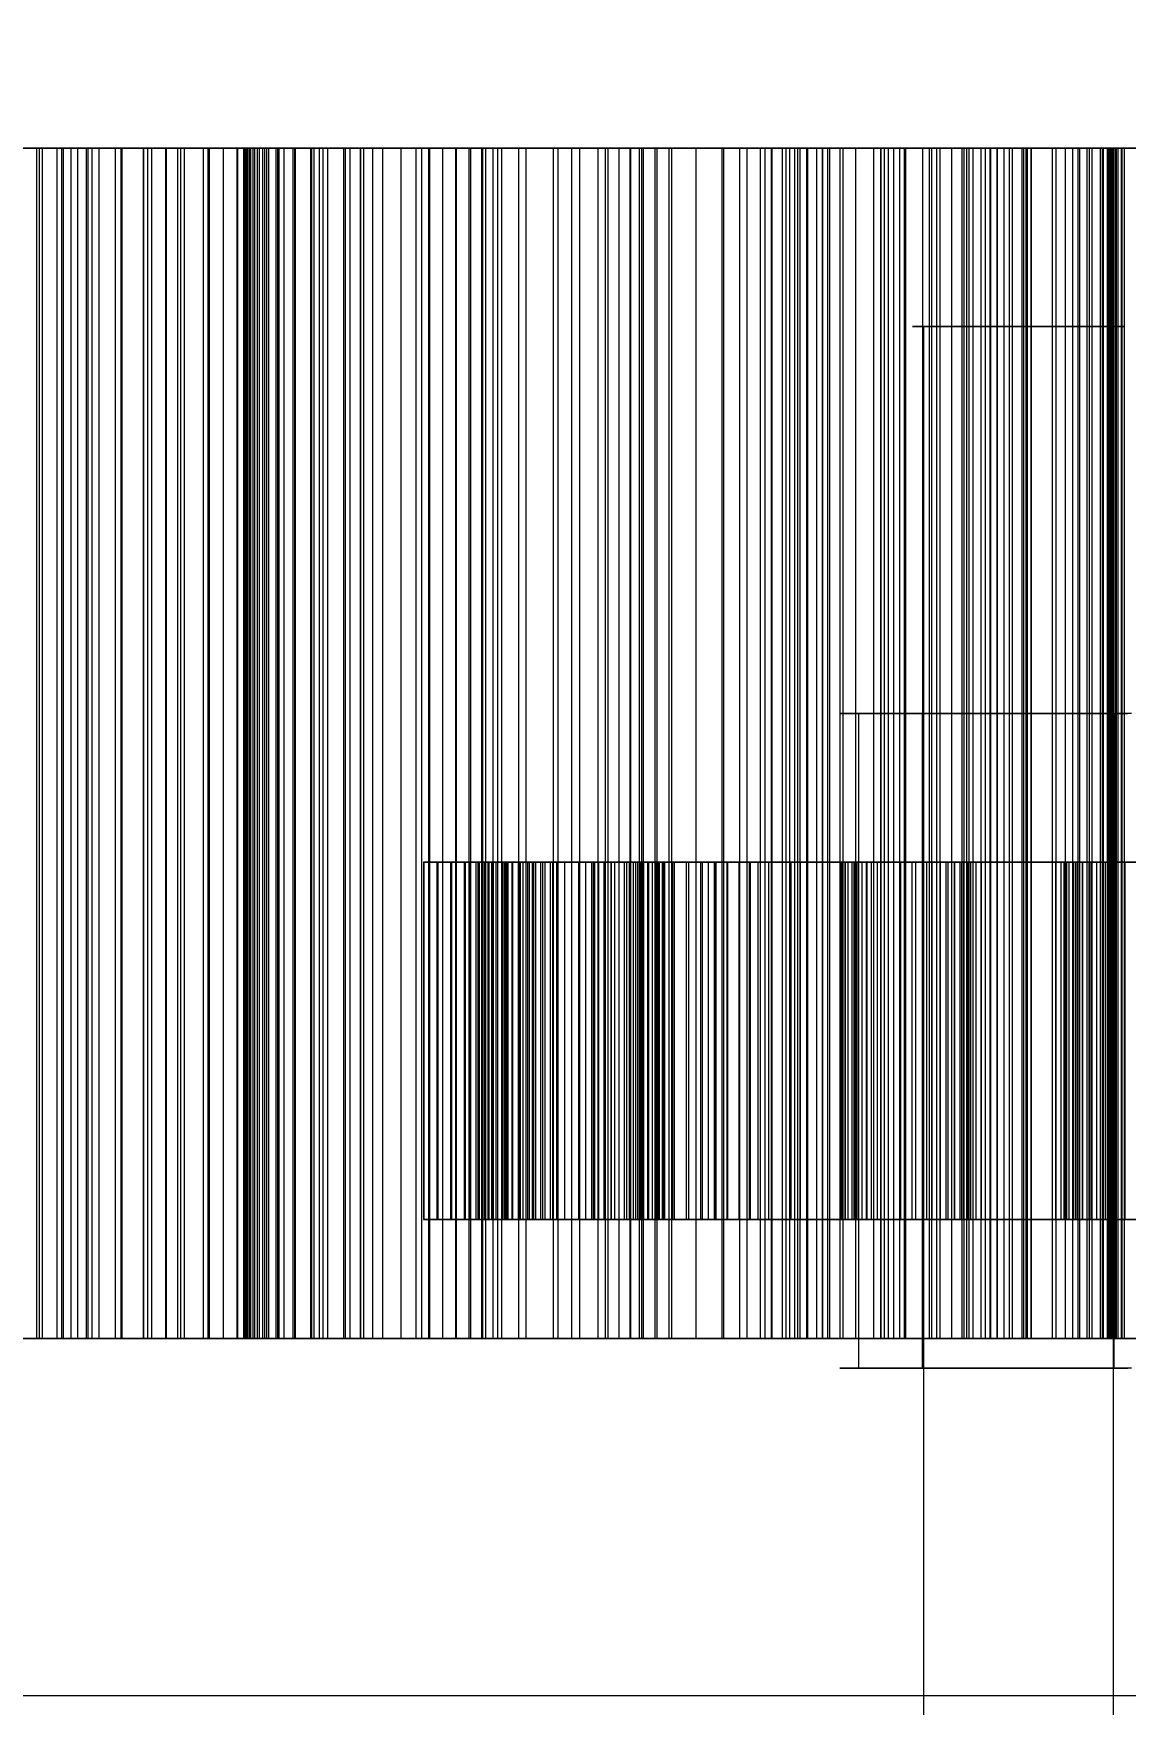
# Model space of a CAD drawing. Header units: millimetres. Extents: x -1970 to 59977, y -50268 to 6837.
# Drawn here: x 25752.7 to 25936.2, y -17511.5 to -17230.8 of the extents above; entities that cross this region are included whole.
import ezdxf

# ---------------------------------------------------------------- set-up
doc = ezdxf.new("R2010")
doc.units = ezdxf.units.MM
doc.layers.add('COTAS_P', color=1, linetype='Continuous', lineweight=0)
doc.layers.add('superior_briquetadora', color=7, linetype='Continuous', lineweight=0)
doc.dimstyles.new('R19_100', dxfattribs={"dimtxt": 250, "dimasz": 150, "dimexe": 150, "dimexo": 80, "dimgap": 100, "dimtad": 1, "dimtih": 1, "dimtoh": 1, "dimdsep": 46, "dimcen": 0.09, "dimadec": 0, "dimazin": 0, "dimtfac": 1, "dimtdec": 4, "dimtofl": 0, "dimtmove": 0, "dimatfit": 3, "dimfxl": 1, "dimtolj": 1, "dimtzin": 0, "dimarcsym": 0})

# ---------------------------------------------------------------- blocks, each defined once
blk = doc.blocks.new('*D25')
at = {"layer": 'COTAS_P', "color": 0, "lineweight": -2, "transparency": 16777216}
for p, q in [((25128.19, -17920), (25128.19, -16950)), ((27628.19, -17920), (27628.19, -16950)), ((25278.19, -17100), (27478.19, -17100))]:
    blk.add_line(p, q, dxfattribs=at)
at = {"layer": 'COTAS_P', "color": 0, "transparency": 16777216}
for points in [[(25278.19, -17075), (25278.19, -17125), (25128.19, -17100)], [(27478.19, -17075), (27478.19, -17125), (27628.19, -17100)]]:
    blk.add_solid(points, dxfattribs=at)
at = {"layer": 'Defpoints', "color": 0, "transparency": 16777216}
for p in [(27628.19, -17100), (25128.19, -18000), (27628.19, -18000)]:
    blk.add_point(p, dxfattribs=at)

msp = doc.modelspace()

# ---------------------------------------------------------------- linework, layer by layer
at = {"layer": 'superior_briquetadora'}
for p, q in [((25749.265, -17250), (25754.146, -17250)), ((25753.657, -17250), (25749.684, -17250)), ((25751.651, -17250), (25756.648, -17250)), ((25753.209, -17250), (25753.209, -17450)), ((25756.627, -17250), (25753.209, -17250)), ((25753.209, -17250), (25757.426, -17250)), ((25753.657, -17250), (25753.657, -17450)), ((25757.7, -17250), (25753.657, -17250)), ((25754.146, -17250), (25754.146, -17450)), ((25754.146, -17250), (25758.963, -17250)), ((25756.627, -17250), (25756.627, -17450)), ((25760.125, -17250), (25756.627, -17250)), ((25756.648, -17250), (25756.648, -17450)), ((25756.648, -17250), (25761.581, -17250)), ((25757.426, -17250), (25757.426, -17450)), ((25757.426, -17250), (25762.535, -17250)), ((25757.7, -17250), (25757.7, -17450)), ((25761.822, -17250), (25757.7, -17250)), ((25758.963, -17250), (25758.963, -17450)), ((25758.963, -17250), (25761.822, -17250)), ((25760.125, -17250), (25760.125, -17450)), ((25763.705, -17250), (25760.125, -17250)), ((25761.581, -17250), (25761.581, -17450)), ((25761.581, -17250), (25766.441, -17250)), ((25761.822, -17250), (25761.822, -17450)), ((25762.535, -17250), (25762.535, -17450)), ((25762.535, -17250), (25767.577, -17250)), ((25763.705, -17250), (25763.705, -17450)), ((25767.371, -17250), (25763.705, -17250)), ((25766.441, -17250), (25766.441, -17450)), ((25766.441, -17250), (25771.215, -17250)), ((25767.371, -17250), (25767.371, -17450)), ((25771.127, -17250), (25767.371, -17250)), ((25767.577, -17250), (25767.577, -17450)), ((25767.577, -17250), (25772.544, -17250)), ((25771.127, -17250), (25771.127, -17450)), ((25774.984, -17250), (25771.127, -17250)), ((25771.215, -17250), (25771.215, -17450)), ((25771.215, -17250), (25774.984, -17250)), ((25771.864, -17250), (25771.864, -17450)), ((25774.892, -17250), (25771.864, -17250)), ((25771.864, -17250), (25776.934, -17250)), ((25772.544, -17250), (25772.544, -17450)), ((25772.544, -17250), (25777.428, -17250)), ((25774.892, -17250), (25774.892, -17450)), ((25778.015, -17250), (25774.892, -17250)), ((25774.984, -17250), (25774.984, -17450)), ((25776.934, -17250), (25776.934, -17450)), ((25776.934, -17250), (25781.996, -17250)), ((25777.428, -17250), (25777.428, -17450)), ((25777.428, -17250), (25782.22, -17250)), ((25778.015, -17250), (25778.015, -17450)), ((25781.237, -17250), (25778.015, -17250)), ((25781.237, -17250), (25781.237, -17450)), ((25784.56, -17250), (25781.237, -17250)), ((25781.996, -17250), (25781.996, -17450)), ((25781.996, -17250), (25786.976, -17250)), ((25782.22, -17250), (25782.22, -17450)), ((25782.22, -17250), (25786.904, -17250)), ((25784.56, -17250), (25784.56, -17450)), ((25787.993, -17250), (25784.56, -17250)), ((25786.904, -17250), (25786.904, -17450)), ((25786.904, -17250), (25791.547, -17250)), ((25786.976, -17250), (25786.976, -17450)), ((25786.976, -17250), (25791.864, -17250)), ((25787.993, -17250), (25787.993, -17450)), ((25791.547, -17250), (25787.993, -17250)), ((25788.194, -17250), (25788.318, -17250)), ((25788.223, -17250), (25788.194, -17250)), ((25788.194, -17450), (25788.194, -17250)), ((25788.406, -17250), (25788.223, -17250)), ((25788.223, -17450), (25788.223, -17250)), ((25788.318, -17250), (25788.596, -17250)), ((25788.318, -17450), (25788.318, -17250)), ((25788.742, -17250), (25788.406, -17250)), ((25788.406, -17450), (25788.406, -17250)), ((25788.596, -17250), (25789.027, -17250)), ((25788.596, -17450), (25788.596, -17250)), ((25789.231, -17250), (25788.742, -17250)), ((25788.742, -17450), (25788.742, -17250)), ((25789.027, -17250), (25789.612, -17250)), ((25789.027, -17450), (25789.027, -17250)), ((25789.874, -17250), (25789.231, -17250)), ((25789.231, -17450), (25789.231, -17250)), ((25789.612, -17250), (25790.349, -17250)), ((25789.612, -17450), (25789.612, -17250)), ((25790.669, -17250), (25789.874, -17250)), ((25789.874, -17450), (25789.874, -17250)), ((25790.349, -17250), (25791.239, -17250)), ((25790.349, -17450), (25790.349, -17250)), ((25793.758, -17250), (25790.669, -17250)), ((25790.669, -17450), (25790.669, -17250)), ((25791.239, -17250), (25792.28, -17250)), ((25791.239, -17450), (25791.239, -17250)), ((25791.547, -17250), (25791.547, -17450)), ((25791.864, -17250), (25791.864, -17450)), ((25791.864, -17250), (25796.653, -17250)), ((25792.28, -17250), (25793.474, -17250)), ((25792.28, -17450), (25792.28, -17250)), ((25793.474, -17250), (25794.819, -17250)), ((25793.474, -17450), (25793.474, -17250)), ((25799.494, -17250), (25793.758, -17250)), ((25793.758, -17450), (25793.758, -17250)), ((25793.95, -17250), (25793.95, -17450)), ((25796.56, -17250), (25793.95, -17250)), ((25793.95, -17250), (25799.824, -17250)), ((25794.819, -17250), (25796.314, -17250)), ((25794.819, -17450), (25794.819, -17250)), ((25796.314, -17250), (25800.748, -17250)), ((25796.314, -17450), (25796.314, -17250)), ((25796.56, -17250), (25796.56, -17450)), ((25799.278, -17250), (25796.56, -17250)), ((25796.653, -17250), (25796.653, -17450)), ((25796.653, -17250), (25801.331, -17250)), ((25799.278, -17250), (25799.278, -17450)), ((25802.109, -17250), (25799.278, -17250)), ((25807.657, -17250), (25799.494, -17250)), ((25799.494, -17450), (25799.494, -17250)), ((25799.824, -17250), (25799.824, -17450)), ((25799.824, -17250), (25804.791, -17250)), ((25800.748, -17250), (25807.731, -17250)), ((25800.748, -17450), (25800.748, -17250)), ((25801.331, -17250), (25801.331, -17450)), ((25801.331, -17250), (25805.881, -17250)), ((25802.109, -17250), (25802.109, -17450)), ((25805.058, -17250), (25802.109, -17250)), ((25804.791, -17250), (25804.791, -17450)), ((25804.791, -17250), (25809.66, -17250)), ((25805.058, -17250), (25805.058, -17450)), ((25808.135, -17250), (25805.058, -17250)), ((25805.881, -17250), (25805.881, -17450)), ((25805.881, -17250), (25811.353, -17250)), ((25817.932, -17250), (25807.657, -17250)), ((25807.657, -17450), (25807.657, -17250)), ((25807.731, -17250), (25816.994, -17250)), ((25807.731, -17450), (25807.731, -17250)), ((25808.135, -17250), (25808.135, -17450)), ((25811.353, -17250), (25808.135, -17250)), ((25809.66, -17250), (25809.66, -17450)), ((25809.66, -17250), (25814.423, -17250)), ((25811.353, -17250), (25811.353, -17450)), ((25814.423, -17250), (25814.423, -17450)), ((25814.423, -17250), (25819.071, -17250)), ((25816.994, -17250), (25828.183, -17250)), ((25816.994, -17450), (25816.994, -17250)), ((25829.926, -17250), (25817.932, -17250)), ((25817.932, -17450), (25817.932, -17250)), ((25819.071, -17250), (25819.071, -17450)), ((25819.071, -17250), (25823.59, -17250)), ((25819.255, -17250), (25819.255, -17450)), ((25821.421, -17250), (25819.255, -17250)), ((25819.255, -17250), (25825.877, -17250)), ((25821.421, -17250), (25821.421, -17450)), ((25823.708, -17250), (25821.421, -17250)), ((25823.59, -17250), (25823.59, -17450)), ((25823.59, -17250), (25827.961, -17250)), ((25823.708, -17250), (25823.708, -17450)), ((25826.122, -17250), (25823.708, -17250)), ((25825.877, -17250), (25825.877, -17450)), ((25825.877, -17250), (25830.701, -17250)), ((25826.122, -17250), (25826.122, -17450)), ((25828.669, -17250), (25826.122, -17250)), ((25827.961, -17250), (25827.961, -17450)), ((25827.961, -17250), (25834.209, -17250)), ((25828.183, -17250), (25840.866, -17250)), ((25828.183, -17450), (25828.183, -17250)), ((25828.669, -17250), (25828.669, -17450)), ((25831.359, -17250), (25828.669, -17250)), ((25843.177, -17250), (25829.926, -17250)), ((25829.926, -17450), (25829.926, -17250)), ((25830.701, -17250), (25830.701, -17450)), ((25830.701, -17250), (25835.413, -17250)), ((25831.359, -17250), (25831.359, -17450)), ((25834.209, -17250), (25831.359, -17250)), ((25834.209, -17250), (25834.209, -17450)), ((25835.413, -17250), (25835.413, -17450)), ((25835.413, -17250), (25840.004, -17250)), ((25840.004, -17250), (25840.004, -17450)), ((25840.004, -17250), (25844.466, -17250)), ((25840.866, -17250), (25854.557, -17250)), ((25840.866, -17450), (25840.866, -17250)), ((25857.176, -17250), (25843.177, -17250)), ((25843.177, -17450), (25843.177, -17250)), ((25844.466, -17250), (25844.466, -17450)), ((25844.466, -17250), (25848.782, -17250)), ((25847.535, -17250), (25847.535, -17450)), ((25849.236, -17250), (25847.535, -17250)), ((25847.535, -17250), (25854.842, -17250)), ((25848.782, -17250), (25848.782, -17450)), ((25848.782, -17250), (25852.933, -17250)), ((25849.236, -17250), (25849.236, -17450)), ((25851.071, -17250), (25849.236, -17250)), ((25851.071, -17250), (25851.071, -17450)), ((25853.044, -17250), (25851.071, -17250)), ((25852.933, -17250), (25852.933, -17450)), ((25852.933, -17250), (25859.897, -17250)), ((25853.044, -17250), (25853.044, -17450)), ((25855.164, -17250), (25853.044, -17250)), ((25854.557, -17250), (25868.729, -17250)), ((25854.557, -17450), (25854.557, -17250)), ((25854.842, -17250), (25854.842, -17450)), ((25854.842, -17250), (25859.475, -17250)), ((25855.164, -17250), (25855.164, -17450)), ((25857.441, -17250), (25855.164, -17250)), ((25871.384, -17250), (25857.176, -17250)), ((25857.176, -17450), (25857.176, -17250)), ((25857.441, -17250), (25857.441, -17450)), ((25859.897, -17250), (25857.441, -17250)), ((25859.475, -17250), (25859.475, -17450)), ((25859.475, -17250), (25863.984, -17250)), ((25859.897, -17250), (25859.897, -17450)), ((25863.984, -17250), (25863.984, -17450)), ((25863.984, -17250), (25868.361, -17250)), ((25868.361, -17250), (25868.361, -17450)), ((25868.361, -17250), (25872.593, -17250)), ((25868.729, -17250), (25882.838, -17250)), ((25868.729, -17450), (25868.729, -17250)), ((25885.257, -17250), (25871.384, -17250)), ((25871.384, -17450), (25871.384, -17250)), ((25872.593, -17250), (25872.593, -17450)), ((25872.593, -17250), (25876.665, -17250)), ((25874.851, -17250), (25875.639, -17250)), ((25876.846, -17250), (25874.851, -17250)), ((25874.851, -17450), (25874.851, -17250)), ((25875.639, -17250), (25879.18, -17250)), ((25875.639, -17450), (25875.639, -17250)), ((25876.665, -17250), (25876.665, -17450)), ((25876.665, -17250), (25880.555, -17250)), ((25881.549, -17250), (25876.846, -17250)), ((25876.846, -17450), (25876.846, -17250)), ((25878.518, -17250), (25878.518, -17450)), ((25879.738, -17250), (25878.518, -17250)), ((25878.518, -17250), (25886.439, -17250)), ((25879.18, -17250), (25885.338, -17250)), ((25879.18, -17450), (25879.18, -17250)), ((25879.738, -17250), (25879.738, -17450)), ((25881.102, -17250), (25879.738, -17250)), ((25880.555, -17250), (25880.555, -17450)), ((25880.555, -17250), (25888.168, -17250)), ((25881.102, -17250), (25881.102, -17450)), ((25882.616, -17250), (25881.102, -17250)), ((25888.778, -17250), (25881.549, -17250)), ((25881.549, -17450), (25881.549, -17250)), ((25882.616, -17250), (25882.616, -17450)), ((25884.288, -17250), (25882.616, -17250)), ((25882.838, -17250), (25896.341, -17250)), ((25882.838, -17450), (25882.838, -17250)), ((25884.288, -17250), (25884.288, -17450)), ((25886.132, -17250), (25884.288, -17250)), ((25898.261, -17250), (25885.257, -17250)), ((25885.257, -17450), (25885.257, -17250)), ((25885.338, -17250), (25893.877, -17250)), ((25885.338, -17450), (25885.338, -17250)), ((25886.132, -17250), (25886.132, -17450)), ((25888.168, -17250), (25886.132, -17250)), ((25886.439, -17250), (25886.439, -17450)), ((25886.439, -17250), (25890.837, -17250)), ((25888.168, -17250), (25888.168, -17450)), ((25898.255, -17250), (25888.778, -17250)), ((25888.778, -17450), (25888.778, -17250)), ((25890.837, -17250), (25890.837, -17450)), ((25890.837, -17250), (25895.101, -17250)), ((25893.877, -17250), (25904.469, -17250)), ((25893.877, -17450), (25893.877, -17250)), ((25895.082, -17250), (25895.689, -17250)), ((25897.257, -17250), (25895.082, -17250)), ((25895.082, -17450), (25895.082, -17250)), ((25895.101, -17250), (25895.101, -17450)), ((25895.101, -17250), (25899.219, -17250)), ((25895.689, -17250), (25899.054, -17250)), ((25895.689, -17450), (25895.689, -17250)), ((25896.341, -17250), (25908.72, -17250)), ((25896.341, -17450), (25896.341, -17250)), ((25902.13, -17250), (25897.257, -17250)), ((25897.257, -17450), (25897.257, -17250)), ((25903.629, -17250), (25898.255, -17250)), ((25909.895, -17250), (25898.261, -17250)), ((25898.261, -17450), (25898.261, -17250)), ((25899.054, -17250), (25905.049, -17250)), ((25899.054, -17450), (25899.054, -17250)), ((25899.219, -17250), (25899.219, -17450)), ((25899.219, -17250), (25903.182, -17250)), ((25909.514, -17250), (25902.13, -17250)), ((25902.13, -17450), (25902.13, -17250)), ((25903.182, -17250), (25903.182, -17450)), ((25903.182, -17250), (25906.971, -17250)), ((25909.104, -17250), (25903.629, -17250)), ((25903.629, -17450), (25903.629, -17250)), ((25904.469, -17250), (25916.705, -17250)), ((25904.469, -17450), (25904.469, -17250)), ((25905.049, -17250), (25913.442, -17250)), ((25905.049, -17450), (25905.049, -17250)), ((25906.971, -17250), (25906.971, -17450)), ((25906.971, -17250), (25910.562, -17250)), ((25908.72, -17250), (25919.498, -17250)), ((25908.72, -17450), (25908.72, -17250)), ((25914.678, -17250), (25909.104, -17250)), ((25909.104, -17450), (25909.104, -17250)), ((25919.126, -17250), (25909.514, -17250)), ((25909.514, -17450), (25909.514, -17250)), ((25919.714, -17250), (25909.895, -17250)), ((25909.895, -17450), (25909.895, -17250)), ((25910.562, -17250), (25910.562, -17450)), ((25910.562, -17250), (25918.751, -17250)), ((25911.905, -17250), (25911.905, -17450)), ((25912.633, -17250), (25911.905, -17250)), ((25911.905, -17250), (25920.364, -17250)), ((25912.633, -17250), (25912.633, -17450)), ((25913.513, -17250), (25912.633, -17250)), ((25913.442, -17250), (25923.912, -17250)), ((25913.442, -17450), (25913.442, -17250)), ((25913.513, -17250), (25913.513, -17450)), ((25914.552, -17250), (25913.513, -17250)), ((25914.552, -17250), (25914.552, -17450)), ((25915.761, -17250), (25914.552, -17250)), ((25920.349, -17250), (25914.678, -17250)), ((25914.678, -17450), (25914.678, -17250)), ((25915.761, -17250), (25915.761, -17450)), ((25917.153, -17250), (25915.761, -17250)), ((25916.705, -17250), (25930.117, -17250)), ((25916.705, -17450), (25916.705, -17250)), ((25917.153, -17250), (25917.153, -17450)), ((25918.751, -17250), (25917.153, -17250)), ((25918.751, -17250), (25918.751, -17450)), ((25930.595, -17250), (25919.126, -17250)), ((25919.126, -17450), (25919.126, -17250)), ((25919.498, -17250), (25928.263, -17250)), ((25919.498, -17450), (25919.498, -17250)), ((25927.339, -17250), (25919.714, -17250)), ((25919.714, -17450), (25919.714, -17250)), ((25926.113, -17250), (25920.349, -17250)), ((25920.349, -17450), (25920.349, -17250)), ((25920.364, -17250), (25920.364, -17450)), ((25920.364, -17250), (25924.485, -17250)), ((25923.912, -17250), (25929.733, -17250)), ((25923.912, -17450), (25923.912, -17250)), ((25924.485, -17250), (25924.485, -17450)), ((25924.485, -17250), (25928.462, -17250)), ((25931.969, -17250), (25926.113, -17250)), ((25926.113, -17450), (25926.113, -17250)), ((25932.478, -17250), (25927.339, -17250)), ((25927.339, -17450), (25927.339, -17250)), ((25928.263, -17250), (25934.676, -17250)), ((25928.263, -17450), (25928.263, -17250)), ((25928.462, -17250), (25928.462, -17450)), ((25928.462, -17250), (25932.283, -17250)), ((25929.733, -17250), (25935.644, -17250)), ((25929.733, -17450), (25929.733, -17250)), ((25930.117, -17250), (25944.189, -17250)), ((25930.117, -17450), (25930.117, -17250)), ((25943.482, -17250), (25930.595, -17250)), ((25930.595, -17450), (25930.595, -17250)), ((25937.913, -17250), (25931.969, -17250)), ((25931.969, -17450), (25931.969, -17250)), ((25932.283, -17250), (25932.283, -17450)), ((25932.283, -17250), (25935.937, -17250)), ((25934.933, -17250), (25932.478, -17250)), ((25932.478, -17450), (25932.478, -17250)), ((25933.191, -17250), (25933.208, -17250)), ((25933.262, -17250), (25933.191, -17250)), ((25933.191, -17450), (25933.191, -17250)), ((25933.208, -17250), (25933.312, -17250)), ((25933.208, -17450), (25933.208, -17250)), ((25933.421, -17250), (25933.262, -17250)), ((25933.262, -17450), (25933.262, -17250)), ((25933.312, -17250), (25933.505, -17250)), ((25933.312, -17450), (25933.312, -17250)), ((25933.669, -17250), (25933.421, -17250)), ((25933.421, -17450), (25933.421, -17250)), ((25933.505, -17250), (25933.786, -17250)), ((25933.505, -17450), (25933.505, -17250)), ((25934.004, -17250), (25933.669, -17250)), ((25933.669, -17450), (25933.669, -17250)), ((25933.786, -17250), (25934.154, -17250)), ((25933.786, -17450), (25933.786, -17250)), ((25934.427, -17250), (25934.004, -17250)), ((25934.004, -17450), (25934.004, -17250)), ((25934.154, -17250), (25934.61, -17250)), ((25934.154, -17450), (25934.154, -17250)), ((25934.937, -17250), (25934.427, -17250)), ((25934.427, -17450), (25934.427, -17250)), ((25934.61, -17250), (25934.933, -17250)), ((25934.61, -17450), (25934.61, -17250)), ((25934.676, -17250), (25938.491, -17250)), ((25934.676, -17450), (25934.676, -17250)), ((25934.933, -17450), (25934.933, -17250)), ((25935.534, -17250), (25934.937, -17250)), ((25934.937, -17450), (25934.937, -17250)), ((25936.219, -17250), (25935.534, -17250)), ((25935.534, -17450), (25935.534, -17250)), ((25935.644, -17250), (25941.642, -17250)), ((25935.644, -17450), (25935.644, -17250)), ((25935.937, -17250), (25935.937, -17450)), ((25935.937, -17250), (25939.407, -17250)), ((25902.25, -17280), (25900.388, -17280)), ((25900.388, -17280), (25902.052, -17280)), ((25902.052, -17280), (25906.911, -17280)), ((25907.268, -17280), (25902.25, -17280)), ((25902.25, -17280), (25902.25, -17520)), ((25906.911, -17280), (25914.004, -17280)), ((25914.448, -17280), (25907.268, -17280)), ((25914.004, -17280), (25921.925, -17280)), ((25922.369, -17280), (25914.448, -17280)), ((25921.925, -17280), (25929.105, -17280)), ((25929.462, -17280), (25922.369, -17280)), ((25929.105, -17280), (25934.124, -17280)), ((25934.321, -17280), (25929.462, -17280)), ((25934.124, -17280), (25935.985, -17280)), ((25934.124, -17280), (25934.124, -17520)), ((25935.985, -17280), (25934.321, -17280)), ((25891.327, -17345), (25888.189, -17345)), ((25888.189, -17345), (25890.993, -17345)), ((25890.993, -17345), (25899.183, -17345)), ((25899.784, -17345), (25891.327, -17345)), ((25891.327, -17345), (25891.327, -17370)), ((25899.183, -17345), (25911.137, -17345)), ((25911.886, -17345), (25899.784, -17345)), ((25902.071, -17345), (25900.188, -17345)), ((25900.188, -17345), (25901.87, -17345)), ((25901.87, -17345), (25906.784, -17345)), ((25902.071, -17455), (25902.071, -17345)), ((25907.145, -17345), (25902.071, -17345)), ((25906.784, -17345), (25913.957, -17345)), ((25914.406, -17345), (25907.145, -17345)), ((25911.137, -17345), (25924.487, -17345)), ((25925.236, -17345), (25911.886, -17345)), ((25913.957, -17345), (25921.967, -17345)), ((25922.416, -17345), (25914.406, -17345)), ((25921.967, -17345), (25929.228, -17345)), ((25929.589, -17345), (25922.416, -17345)), ((25924.487, -17345), (25936.589, -17345)), ((25937.19, -17345), (25925.236, -17345)), ((25929.228, -17345), (25934.303, -17345)), ((25934.503, -17345), (25929.589, -17345)), ((25934.303, -17455), (25934.303, -17345)), ((25934.303, -17345), (25936.185, -17345)), ((25936.185, -17345), (25934.503, -17345)), ((25818.219, -17370), (25818.219, -17430)), ((25818.316, -17370), (25818.219, -17370)), ((25818.219, -17370), (25820.488, -17370)), ((25818.316, -17370), (25818.316, -17430)), ((25820.621, -17370), (25818.316, -17370)), ((25820.488, -17370), (25820.488, -17430)), ((25820.488, -17370), (25822.773, -17370)), ((25820.621, -17370), (25820.621, -17430)), ((25822.937, -17370), (25820.621, -17370)), ((25822.773, -17370), (25822.773, -17430)), ((25822.773, -17370), (25825.067, -17370)), ((25822.937, -17370), (25822.937, -17430)), ((25825.26, -17370), (25822.937, -17370)), ((25825.067, -17370), (25825.067, -17430)), ((25825.067, -17370), (25827.367, -17370)), ((25825.26, -17370), (25825.26, -17430)), ((25827.583, -17370), (25825.26, -17370)), ((25825.999, -17370), (25825.999, -17430)), ((25827.489, -17370), (25825.999, -17370)), ((25825.999, -17370), (25829.215, -17370)), ((25827.022, -17370), (25827.022, -17430)), ((25830.414, -17370), (25827.022, -17370)), ((25827.022, -17370), (25828.455, -17370)), ((25827.367, -17370), (25827.367, -17430)), ((25827.367, -17370), (25829.665, -17370)), ((25827.489, -17370), (25827.489, -17430)), ((25829.052, -17370), (25827.489, -17370)), ((25827.583, -17370), (25827.583, -17430)), ((25829.901, -17370), (25827.583, -17370)), ((25828.455, -17370), (25828.455, -17430)), ((25828.455, -17370), (25829.963, -17370)), ((25829.052, -17370), (25829.052, -17430)), ((25830.685, -17370), (25829.052, -17370)), ((25829.215, -17370), (25829.215, -17430)), ((25829.215, -17370), (25831.872, -17370)), ((25829.665, -17370), (25829.665, -17430)), ((25829.665, -17370), (25831.956, -17370)), ((25829.901, -17370), (25829.901, -17430)), ((25832.207, -17370), (25829.901, -17370)), ((25829.963, -17370), (25829.963, -17430)), ((25829.963, -17370), (25831.546, -17370)), ((25830.414, -17370), (25830.414, -17430)), ((25833.077, -17370), (25830.414, -17370)), ((25830.685, -17370), (25830.685, -17430)), ((25832.387, -17370), (25830.685, -17370)), ((25831.546, -17370), (25831.546, -17430)), ((25831.546, -17370), (25833.201, -17370)), ((25831.872, -17370), (25831.872, -17430)), ((25831.872, -17370), (25834.48, -17370)), ((25831.956, -17370), (25831.956, -17430)), ((25831.956, -17370), (25834.232, -17370)), ((25832.207, -17370), (25832.207, -17430)), ((25834.493, -17370), (25832.207, -17370)), ((25832.387, -17370), (25832.387, -17430)), ((25834.156, -17370), (25832.387, -17370)), ((25833.077, -17370), (25833.077, -17430)), ((25835.688, -17370), (25833.077, -17370)), ((25833.201, -17370), (25833.201, -17430)), ((25833.201, -17370), (25834.927, -17370)), ((25834.156, -17370), (25834.156, -17430)), ((25835.994, -17370), (25834.156, -17370)), ((25834.232, -17370), (25834.232, -17430)), ((25834.232, -17370), (25836.479, -17370)), ((25834.48, -17370), (25834.48, -17430)), ((25834.48, -17370), (25837.032, -17370)), ((25834.493, -17370), (25834.493, -17430)), ((25836.741, -17370), (25834.493, -17370)), ((25834.927, -17370), (25834.927, -17430)), ((25834.927, -17370), (25836.725, -17370)), ((25835.688, -17370), (25835.688, -17430)), ((25838.24, -17370), (25835.688, -17370)), ((25835.994, -17370), (25835.994, -17430)), ((25837.904, -17370), (25835.994, -17370)), ((25836.479, -17370), (25836.479, -17430)), ((25836.479, -17370), (25846.762, -17370)), ((25836.725, -17370), (25836.725, -17430)), ((25836.725, -17370), (25838.602, -17370)), ((25836.741, -17370), (25836.741, -17430)), ((25846.991, -17370), (25836.741, -17370)), ((25837.032, -17370), (25837.032, -17430)), ((25837.032, -17370), (25839.52, -17370)), ((25837.904, -17370), (25837.904, -17430)), ((25839.912, -17370), (25837.904, -17370)), ((25838.24, -17370), (25838.24, -17430)), ((25840.724, -17370), (25838.24, -17370)), ((25838.602, -17370), (25838.602, -17430)), ((25838.602, -17370), (25840.583, -17370)), ((25839.52, -17370), (25839.52, -17430)), ((25839.52, -17370), (25841.936, -17370)), ((25839.912, -17370), (25839.912, -17430)), ((25849.763, -17370), (25839.912, -17370)), ((25840.583, -17370), (25840.583, -17430)), ((25840.583, -17370), (25850.35, -17370)), ((25840.724, -17370), (25840.724, -17430)), ((25843.131, -17370), (25840.724, -17370)), ((25841.936, -17370), (25841.936, -17430)), ((25841.936, -17370), (25844.266, -17370)), ((25843.131, -17370), (25843.131, -17430)), ((25845.449, -17370), (25843.131, -17370)), ((25844.266, -17370), (25844.266, -17430)), ((25844.266, -17370), (25846.491, -17370)), ((25845.449, -17370), (25845.449, -17430)), ((25847.658, -17370), (25845.449, -17370)), ((25846.491, -17370), (25846.491, -17430)), ((25846.491, -17370), (25848.558, -17370)), ((25846.762, -17370), (25846.762, -17430)), ((25846.762, -17370), (25849.763, -17370)), ((25846.991, -17370), (25846.991, -17430)), ((25850.35, -17370), (25846.991, -17370)), ((25847.658, -17370), (25847.658, -17430)), ((25849.701, -17370), (25847.658, -17370)), ((25848.558, -17370), (25848.558, -17430)), ((25848.558, -17370), (25857.321, -17370)), ((25849.701, -17370), (25849.701, -17430)), ((25858.32, -17370), (25849.701, -17370)), ((25849.763, -17370), (25849.763, -17430)), ((25850.35, -17370), (25850.35, -17430)), ((25851.94, -17370), (25851.94, -17430)), ((25852.32, -17370), (25851.94, -17370)), ((25851.94, -17370), (25857.833, -17370)), ((25852.32, -17370), (25852.32, -17430)), ((25852.82, -17370), (25852.32, -17370)), ((25852.82, -17370), (25852.82, -17430)), ((25853.441, -17370), (25852.82, -17370)), ((25853.441, -17370), (25853.441, -17430)), ((25854.185, -17370), (25853.441, -17370)), ((25853.882, -17370), (25853.882, -17430)), ((25859.896, -17370), (25853.882, -17370)), ((25853.882, -17370), (25854.194, -17370)), ((25854.185, -17370), (25854.185, -17430)), ((25855.055, -17370), (25854.185, -17370)), ((25854.194, -17370), (25854.194, -17430)), ((25854.194, -17370), (25854.628, -17370)), ((25854.628, -17370), (25854.628, -17430)), ((25854.628, -17370), (25855.185, -17370)), ((25855.055, -17370), (25855.055, -17430)), ((25856.06, -17370), (25855.055, -17370)), ((25855.185, -17370), (25855.185, -17430)), ((25855.185, -17370), (25855.868, -17370)), ((25855.868, -17370), (25855.868, -17430)), ((25855.868, -17370), (25856.679, -17370)), ((25856.06, -17370), (25856.06, -17430)), ((25857.217, -17370), (25856.06, -17370)), ((25856.679, -17370), (25856.679, -17430)), ((25856.679, -17370), (25857.629, -17370)), ((25857.217, -17370), (25857.217, -17430)), ((25858.586, -17370), (25857.217, -17370)), ((25857.321, -17370), (25857.321, -17430)), ((25857.321, -17370), (25866.087, -17370)), ((25857.629, -17370), (25857.629, -17430)), ((25857.629, -17370), (25858.734, -17370)), ((25857.833, -17370), (25857.833, -17430)), ((25857.833, -17370), (25860.351, -17370)), ((25858.32, -17370), (25858.32, -17430)), ((25867.373, -17370), (25858.32, -17370)), ((25858.586, -17370), (25858.586, -17430)), ((25866.087, -17370), (25858.586, -17370)), ((25858.734, -17370), (25858.734, -17430)), ((25858.734, -17370), (25860.057, -17370)), ((25859.896, -17370), (25859.896, -17430)), ((25862.391, -17370), (25859.896, -17370)), ((25860.057, -17370), (25860.057, -17430)), ((25860.057, -17370), (25867.373, -17370)), ((25860.351, -17370), (25860.351, -17430)), ((25860.351, -17370), (25862.766, -17370)), ((25862.391, -17370), (25862.391, -17430)), ((25864.779, -17370), (25862.391, -17370)), ((25862.766, -17370), (25862.766, -17430)), ((25862.766, -17370), (25865.07, -17370)), ((25864.779, -17370), (25864.779, -17430)), ((25867.054, -17370), (25864.779, -17370)), ((25865.07, -17370), (25865.07, -17430)), ((25865.07, -17370), (25867.255, -17370)), ((25866.087, -17370), (25866.087, -17430)), ((25867.054, -17370), (25867.054, -17430)), ((25869.207, -17370), (25867.054, -17370)), ((25867.255, -17370), (25867.255, -17430)), ((25867.255, -17370), (25869.309, -17370)), ((25867.373, -17370), (25867.373, -17430)), ((25869.207, -17370), (25869.207, -17430)), ((25871.228, -17370), (25869.207, -17370)), ((25869.309, -17370), (25869.309, -17430)), ((25869.309, -17370), (25871.217, -17370)), ((25871.217, -17370), (25871.217, -17430)), ((25871.217, -17370), (25872.95, -17370)), ((25871.228, -17370), (25871.228, -17430)), ((25873.098, -17370), (25871.228, -17370)), ((25872.95, -17370), (25872.95, -17430)), ((25872.95, -17370), (25874.428, -17370)), ((25873.098, -17370), (25873.098, -17430)), ((25874.792, -17370), (25873.098, -17370)), ((25874.428, -17370), (25874.428, -17430)), ((25874.428, -17370), (25879.935, -17370)), ((25874.792, -17370), (25874.792, -17430)), ((25876.226, -17370), (25874.792, -17370)), ((25876.226, -17370), (25876.226, -17430)), ((25881.507, -17370), (25876.226, -17370)), ((25879.935, -17370), (25879.935, -17430)), ((25879.935, -17370), (25892.73, -17370)), ((25881.507, -17370), (25881.507, -17430)), ((25894.461, -17370), (25881.507, -17370)), ((25890.993, -17370), (25888.189, -17370)), ((25888.189, -17370), (25891.327, -17370)), ((25888.431, -17370), (25888.431, -17430)), ((25888.605, -17370), (25888.431, -17370)), ((25888.431, -17370), (25888.458, -17370)), ((25888.458, -17370), (25888.458, -17430)), ((25888.458, -17370), (25888.659, -17370)), ((25888.605, -17370), (25888.605, -17430)), ((25889.065, -17370), (25888.605, -17370)), ((25888.659, -17370), (25888.659, -17430)), ((25888.659, -17370), (25889.021, -17370)), ((25889.021, -17370), (25889.021, -17430)), ((25889.021, -17370), (25889.536, -17370)), ((25889.065, -17370), (25889.065, -17430)), ((25892.73, -17370), (25889.065, -17370)), ((25889.536, -17370), (25889.536, -17430)), ((25889.536, -17370), (25890.198, -17370)), ((25890.198, -17370), (25890.198, -17430)), ((25890.198, -17370), (25891.003, -17370)), ((25890.527, -17370), (25890.527, -17430)), ((25890.614, -17370), (25890.527, -17370)), ((25890.527, -17370), (25890.642, -17370)), ((25890.614, -17370), (25890.614, -17430)), ((25890.877, -17370), (25890.614, -17370)), ((25890.642, -17370), (25890.642, -17430)), ((25890.642, -17370), (25891.045, -17370)), ((25890.877, -17370), (25890.877, -17430)), ((25891.303, -17370), (25890.877, -17370)), ((25899.183, -17370), (25890.993, -17370)), ((25891.003, -17370), (25891.003, -17430)), ((25891.003, -17370), (25898.405, -17370)), ((25891.045, -17370), (25891.045, -17430)), ((25891.045, -17370), (25894.461, -17370)), ((25891.303, -17370), (25891.303, -17430)), ((25891.881, -17370), (25891.303, -17370)), ((25891.327, -17370), (25899.784, -17370)), ((25891.881, -17370), (25891.881, -17430)), ((25892.607, -17370), (25891.881, -17370)), ((25892.607, -17370), (25892.607, -17430)), ((25893.478, -17370), (25892.607, -17370)), ((25892.73, -17370), (25892.73, -17430)), ((25893.478, -17370), (25893.478, -17430)), ((25900.924, -17370), (25893.478, -17370)), ((25894.461, -17370), (25894.461, -17430)), ((25898.405, -17370), (25898.405, -17430)), ((25898.405, -17370), (25900.286, -17370)), ((25911.137, -17370), (25899.183, -17370)), ((25899.784, -17370), (25911.886, -17370)), ((25900.286, -17370), (25900.286, -17430)), ((25900.286, -17370), (25902.029, -17370)), ((25900.924, -17370), (25900.924, -17430)), ((25902.755, -17370), (25900.924, -17370)), ((25902.029, -17370), (25902.029, -17430)), ((25902.029, -17370), (25903.629, -17370)), ((25902.755, -17370), (25902.755, -17430)), ((25904.448, -17370), (25902.755, -17370)), ((25903.629, -17370), (25903.629, -17430)), ((25903.629, -17370), (25905.077, -17370)), ((25904.448, -17370), (25904.448, -17430)), ((25905.996, -17370), (25904.448, -17370)), ((25905.077, -17370), (25905.077, -17430)), ((25905.077, -17370), (25906.363, -17370)), ((25905.996, -17370), (25905.996, -17430)), ((25907.392, -17370), (25905.996, -17370)), ((25906.363, -17370), (25906.363, -17430)), ((25906.363, -17370), (25907.47, -17370)), ((25907.392, -17370), (25907.392, -17430)), ((25908.625, -17370), (25907.392, -17370)), ((25907.47, -17370), (25907.47, -17430)), ((25907.47, -17370), (25908.368, -17370)), ((25908.368, -17370), (25908.368, -17430)), ((25908.368, -17370), (25908.965, -17370)), ((25908.625, -17370), (25908.625, -17430)), ((25909.678, -17370), (25908.625, -17370)), ((25908.965, -17370), (25908.965, -17430)), ((25908.965, -17370), (25910.125, -17370)), ((25909.678, -17370), (25909.678, -17430)), ((25910.521, -17370), (25909.678, -17370)), ((25910.125, -17370), (25910.125, -17430)), ((25910.125, -17370), (25924.415, -17370)), ((25910.521, -17370), (25910.521, -17430)), ((25911.061, -17370), (25910.521, -17370)), ((25911.061, -17370), (25911.061, -17430)), ((25911.958, -17370), (25911.061, -17370)), ((25924.487, -17370), (25911.137, -17370)), ((25911.886, -17370), (25925.236, -17370)), ((25911.958, -17370), (25911.958, -17430)), ((25926.248, -17370), (25911.958, -17370)), ((25924.415, -17370), (25924.415, -17430)), ((25924.415, -17370), (25925.312, -17370)), ((25936.589, -17370), (25924.487, -17370)), ((25925.236, -17370), (25937.19, -17370)), ((25925.312, -17370), (25925.312, -17430)), ((25925.312, -17370), (25925.853, -17370)), ((25925.853, -17370), (25925.853, -17430)), ((25925.853, -17370), (25926.695, -17370)), ((25926.248, -17370), (25926.248, -17430)), ((25927.409, -17370), (25926.248, -17370)), ((25926.695, -17370), (25926.695, -17430)), ((25926.695, -17370), (25927.749, -17370)), ((25927.409, -17370), (25927.409, -17430)), ((25928.005, -17370), (25927.409, -17370)), ((25927.749, -17370), (25927.749, -17430)), ((25927.749, -17370), (25928.981, -17370)), ((25928.005, -17370), (25928.005, -17430)), ((25928.903, -17370), (25928.005, -17370)), ((25928.903, -17370), (25928.903, -17430)), ((25930.01, -17370), (25928.903, -17370)), ((25928.981, -17370), (25928.981, -17430)), ((25928.981, -17370), (25930.377, -17370)), ((25930.01, -17370), (25930.01, -17430)), ((25931.296, -17370), (25930.01, -17370)), ((25930.377, -17370), (25930.377, -17430)), ((25930.377, -17370), (25931.926, -17370)), ((25931.296, -17370), (25931.296, -17430)), ((25932.745, -17370), (25931.296, -17370)), ((25931.926, -17370), (25931.926, -17430)), ((25931.926, -17370), (25933.618, -17370)), ((25932.745, -17370), (25932.745, -17430)), ((25934.344, -17370), (25932.745, -17370)), ((25933.618, -17370), (25933.618, -17430)), ((25933.618, -17370), (25935.449, -17370)), ((25934.344, -17370), (25934.344, -17430)), ((25936.087, -17370), (25934.344, -17370)), ((25935.449, -17370), (25935.449, -17430)), ((25935.449, -17370), (25942.895, -17370)), ((25936.087, -17370), (25936.087, -17430)), ((25937.968, -17370), (25936.087, -17370)), ((25818.316, -17430), (25818.219, -17430)), ((25818.219, -17430), (25820.488, -17430)), ((25820.621, -17430), (25818.316, -17430)), ((25820.488, -17430), (25822.773, -17430)), ((25822.937, -17430), (25820.621, -17430)), ((25822.773, -17430), (25825.067, -17430)), ((25825.26, -17430), (25822.937, -17430)), ((25825.067, -17430), (25827.367, -17430)), ((25827.583, -17430), (25825.26, -17430)), ((25827.489, -17430), (25825.999, -17430)), ((25825.999, -17430), (25829.215, -17430)), ((25830.414, -17430), (25827.022, -17430)), ((25827.022, -17430), (25828.455, -17430)), ((25827.367, -17430), (25829.665, -17430)), ((25829.052, -17430), (25827.489, -17430)), ((25829.901, -17430), (25827.583, -17430)), ((25828.455, -17430), (25829.963, -17430)), ((25830.685, -17430), (25829.052, -17430)), ((25829.215, -17430), (25831.872, -17430)), ((25829.665, -17430), (25831.956, -17430)), ((25832.207, -17430), (25829.901, -17430)), ((25829.963, -17430), (25831.546, -17430)), ((25833.077, -17430), (25830.414, -17430)), ((25832.387, -17430), (25830.685, -17430)), ((25831.546, -17430), (25833.201, -17430)), ((25831.872, -17430), (25834.48, -17430)), ((25831.956, -17430), (25834.232, -17430)), ((25834.493, -17430), (25832.207, -17430)), ((25834.156, -17430), (25832.387, -17430)), ((25835.688, -17430), (25833.077, -17430)), ((25833.201, -17430), (25834.927, -17430)), ((25835.994, -17430), (25834.156, -17430)), ((25834.232, -17430), (25836.479, -17430)), ((25834.48, -17430), (25837.032, -17430)), ((25836.741, -17430), (25834.493, -17430)), ((25834.927, -17430), (25836.725, -17430)), ((25838.24, -17430), (25835.688, -17430)), ((25837.904, -17430), (25835.994, -17430)), ((25836.479, -17430), (25846.762, -17430)), ((25836.725, -17430), (25838.602, -17430)), ((25846.991, -17430), (25836.741, -17430)), ((25837.032, -17430), (25839.52, -17430)), ((25839.912, -17430), (25837.904, -17430)), ((25840.724, -17430), (25838.24, -17430)), ((25838.602, -17430), (25840.583, -17430)), ((25839.52, -17430), (25841.936, -17430)), ((25849.763, -17430), (25839.912, -17430)), ((25840.583, -17430), (25850.35, -17430)), ((25843.131, -17430), (25840.724, -17430)), ((25841.936, -17430), (25844.266, -17430)), ((25845.449, -17430), (25843.131, -17430)), ((25844.266, -17430), (25846.491, -17430)), ((25847.658, -17430), (25845.449, -17430)), ((25846.491, -17430), (25848.558, -17430)), ((25846.762, -17430), (25849.763, -17430)), ((25850.35, -17430), (25846.991, -17430)), ((25849.701, -17430), (25847.658, -17430)), ((25848.558, -17430), (25857.321, -17430)), ((25858.32, -17430), (25849.701, -17430)), ((25852.32, -17430), (25851.94, -17430)), ((25851.94, -17430), (25857.833, -17430)), ((25852.82, -17430), (25852.32, -17430)), ((25853.441, -17430), (25852.82, -17430)), ((25854.185, -17430), (25853.441, -17430)), ((25859.896, -17430), (25853.882, -17430)), ((25853.882, -17430), (25854.194, -17430)), ((25855.055, -17430), (25854.185, -17430)), ((25854.194, -17430), (25854.628, -17430)), ((25854.628, -17430), (25855.185, -17430)), ((25856.06, -17430), (25855.055, -17430)), ((25855.185, -17430), (25855.868, -17430)), ((25855.868, -17430), (25856.679, -17430)), ((25857.217, -17430), (25856.06, -17430)), ((25856.679, -17430), (25857.629, -17430)), ((25858.586, -17430), (25857.217, -17430)), ((25857.321, -17430), (25866.087, -17430)), ((25857.629, -17430), (25858.734, -17430)), ((25857.833, -17430), (25860.351, -17430)), ((25867.373, -17430), (25858.32, -17430)), ((25866.087, -17430), (25858.586, -17430)), ((25858.734, -17430), (25860.057, -17430)), ((25862.391, -17430), (25859.896, -17430)), ((25860.057, -17430), (25867.373, -17430)), ((25860.351, -17430), (25862.766, -17430)), ((25864.779, -17430), (25862.391, -17430)), ((25862.766, -17430), (25865.07, -17430)), ((25867.054, -17430), (25864.779, -17430)), ((25865.07, -17430), (25867.255, -17430)), ((25869.207, -17430), (25867.054, -17430)), ((25867.255, -17430), (25869.309, -17430)), ((25871.228, -17430), (25869.207, -17430)), ((25869.309, -17430), (25871.217, -17430)), ((25871.217, -17430), (25872.95, -17430)), ((25873.098, -17430), (25871.228, -17430)), ((25872.95, -17430), (25874.428, -17430)), ((25874.792, -17430), (25873.098, -17430)), ((25874.428, -17430), (25879.935, -17430)), ((25876.226, -17430), (25874.792, -17430)), ((25881.507, -17430), (25876.226, -17430)), ((25879.935, -17430), (25892.73, -17430)), ((25894.461, -17430), (25881.507, -17430)), ((25890.993, -17430), (25888.189, -17430)), ((25888.189, -17430), (25891.327, -17430)), ((25888.605, -17430), (25888.431, -17430)), ((25888.431, -17430), (25888.458, -17430)), ((25888.458, -17430), (25888.659, -17430)), ((25889.065, -17430), (25888.605, -17430)), ((25888.659, -17430), (25889.021, -17430)), ((25889.021, -17430), (25889.536, -17430)), ((25892.73, -17430), (25889.065, -17430)), ((25889.536, -17430), (25890.198, -17430)), ((25890.198, -17430), (25891.003, -17430)), ((25890.614, -17430), (25890.527, -17430)), ((25890.527, -17430), (25890.642, -17430)), ((25890.877, -17430), (25890.614, -17430)), ((25890.642, -17430), (25891.045, -17430)), ((25891.303, -17430), (25890.877, -17430)), ((25899.183, -17430), (25890.993, -17430)), ((25891.003, -17430), (25898.405, -17430)), ((25891.045, -17430), (25894.461, -17430)), ((25891.881, -17430), (25891.303, -17430)), ((25891.327, -17430), (25899.784, -17430)), ((25891.327, -17430), (25891.327, -17455)), ((25892.607, -17430), (25891.881, -17430)), ((25893.478, -17430), (25892.607, -17430)), ((25900.924, -17430), (25893.478, -17430)), ((25898.405, -17430), (25900.286, -17430)), ((25911.137, -17430), (25899.183, -17430)), ((25899.784, -17430), (25911.886, -17430)), ((25900.286, -17430), (25902.029, -17430)), ((25902.755, -17430), (25900.924, -17430)), ((25902.029, -17430), (25903.629, -17430)), ((25904.448, -17430), (25902.755, -17430)), ((25903.629, -17430), (25905.077, -17430)), ((25905.996, -17430), (25904.448, -17430)), ((25905.077, -17430), (25906.363, -17430)), ((25907.392, -17430), (25905.996, -17430)), ((25906.363, -17430), (25907.47, -17430)), ((25908.625, -17430), (25907.392, -17430)), ((25907.47, -17430), (25908.368, -17430)), ((25908.368, -17430), (25908.965, -17430)), ((25909.678, -17430), (25908.625, -17430)), ((25908.965, -17430), (25910.125, -17430)), ((25910.521, -17430), (25909.678, -17430)), ((25910.125, -17430), (25924.415, -17430)), ((25911.061, -17430), (25910.521, -17430)), ((25911.958, -17430), (25911.061, -17430)), ((25924.487, -17430), (25911.137, -17430)), ((25911.886, -17430), (25925.236, -17430)), ((25926.248, -17430), (25911.958, -17430)), ((25924.415, -17430), (25925.312, -17430)), ((25936.589, -17430), (25924.487, -17430)), ((25925.236, -17430), (25937.19, -17430)), ((25925.312, -17430), (25925.853, -17430)), ((25925.853, -17430), (25926.695, -17430)), ((25927.409, -17430), (25926.248, -17430)), ((25926.695, -17430), (25927.749, -17430)), ((25928.005, -17430), (25927.409, -17430)), ((25927.749, -17430), (25928.981, -17430)), ((25928.903, -17430), (25928.005, -17430)), ((25930.01, -17430), (25928.903, -17430)), ((25928.981, -17430), (25930.377, -17430)), ((25931.296, -17430), (25930.01, -17430)), ((25930.377, -17430), (25931.926, -17430)), ((25932.745, -17430), (25931.296, -17430)), ((25931.926, -17430), (25933.618, -17430)), ((25934.344, -17430), (25932.745, -17430)), ((25933.618, -17430), (25935.449, -17430)), ((25936.087, -17430), (25934.344, -17430)), ((25935.449, -17430), (25942.895, -17430)), ((25937.968, -17430), (25936.087, -17430)), ((25749.265, -17450), (25754.146, -17450)), ((25753.657, -17450), (25749.684, -17450)), ((25751.651, -17450), (25756.648, -17450)), ((25756.627, -17450), (25753.209, -17450)), ((25753.209, -17450), (25757.426, -17450)), ((25757.7, -17450), (25753.657, -17450)), ((25754.146, -17450), (25758.963, -17450)), ((25760.125, -17450), (25756.627, -17450)), ((25756.648, -17450), (25761.581, -17450)), ((25757.426, -17450), (25762.535, -17450)), ((25761.822, -17450), (25757.7, -17450)), ((25758.963, -17450), (25761.822, -17450)), ((25763.705, -17450), (25760.125, -17450)), ((25761.581, -17450), (25766.441, -17450)), ((25762.535, -17450), (25767.577, -17450)), ((25767.371, -17450), (25763.705, -17450)), ((25766.441, -17450), (25771.215, -17450)), ((25771.127, -17450), (25767.371, -17450)), ((25767.577, -17450), (25772.544, -17450)), ((25774.984, -17450), (25771.127, -17450)), ((25771.215, -17450), (25774.984, -17450)), ((25774.892, -17450), (25771.864, -17450)), ((25771.864, -17450), (25776.934, -17450)), ((25772.544, -17450), (25777.428, -17450)), ((25778.015, -17450), (25774.892, -17450)), ((25776.934, -17450), (25781.996, -17450)), ((25777.428, -17450), (25782.22, -17450)), ((25781.237, -17450), (25778.015, -17450)), ((25784.56, -17450), (25781.237, -17450)), ((25781.996, -17450), (25786.976, -17450)), ((25782.22, -17450), (25786.904, -17450)), ((25787.993, -17450), (25784.56, -17450)), ((25786.904, -17450), (25791.547, -17450)), ((25786.976, -17450), (25791.864, -17450)), ((25791.547, -17450), (25787.993, -17450)), ((25788.223, -17450), (25788.194, -17450)), ((25788.194, -17450), (25788.318, -17450)), ((25788.406, -17450), (25788.223, -17450)), ((25788.318, -17450), (25788.596, -17450)), ((25788.742, -17450), (25788.406, -17450)), ((25788.596, -17450), (25789.027, -17450)), ((25789.231, -17450), (25788.742, -17450)), ((25789.027, -17450), (25789.612, -17450)), ((25789.874, -17450), (25789.231, -17450)), ((25789.612, -17450), (25790.349, -17450)), ((25790.669, -17450), (25789.874, -17450)), ((25790.349, -17450), (25791.239, -17450)), ((25793.758, -17450), (25790.669, -17450)), ((25791.239, -17450), (25792.28, -17450)), ((25791.864, -17450), (25796.653, -17450)), ((25792.28, -17450), (25793.474, -17450)), ((25793.474, -17450), (25794.819, -17450)), ((25799.494, -17450), (25793.758, -17450)), ((25796.56, -17450), (25793.95, -17450)), ((25793.95, -17450), (25799.824, -17450)), ((25794.819, -17450), (25796.314, -17450)), ((25796.314, -17450), (25800.748, -17450)), ((25799.278, -17450), (25796.56, -17450)), ((25796.653, -17450), (25801.331, -17450)), ((25802.109, -17450), (25799.278, -17450)), ((25807.657, -17450), (25799.494, -17450)), ((25799.824, -17450), (25804.791, -17450)), ((25800.748, -17450), (25807.731, -17450)), ((25801.331, -17450), (25805.881, -17450)), ((25805.058, -17450), (25802.109, -17450)), ((25804.791, -17450), (25809.66, -17450)), ((25808.135, -17450), (25805.058, -17450)), ((25805.881, -17450), (25811.353, -17450)), ((25817.932, -17450), (25807.657, -17450)), ((25807.731, -17450), (25816.994, -17450)), ((25811.353, -17450), (25808.135, -17450)), ((25809.66, -17450), (25814.423, -17450)), ((25814.423, -17450), (25819.071, -17450)), ((25816.994, -17450), (25828.183, -17450)), ((25829.926, -17450), (25817.932, -17450)), ((25819.071, -17450), (25823.59, -17450)), ((25821.421, -17450), (25819.255, -17450)), ((25819.255, -17450), (25825.877, -17450)), ((25823.708, -17450), (25821.421, -17450)), ((25823.59, -17450), (25827.961, -17450)), ((25826.122, -17450), (25823.708, -17450)), ((25825.877, -17450), (25830.701, -17450)), ((25828.669, -17450), (25826.122, -17450)), ((25827.961, -17450), (25834.209, -17450)), ((25828.183, -17450), (25840.866, -17450)), ((25831.359, -17450), (25828.669, -17450)), ((25843.177, -17450), (25829.926, -17450)), ((25830.701, -17450), (25835.413, -17450)), ((25834.209, -17450), (25831.359, -17450)), ((25835.413, -17450), (25840.004, -17450)), ((25840.004, -17450), (25844.466, -17450)), ((25840.866, -17450), (25854.557, -17450)), ((25857.176, -17450), (25843.177, -17450)), ((25844.466, -17450), (25848.782, -17450)), ((25849.236, -17450), (25847.535, -17450)), ((25847.535, -17450), (25854.842, -17450)), ((25848.782, -17450), (25852.933, -17450)), ((25851.071, -17450), (25849.236, -17450)), ((25853.044, -17450), (25851.071, -17450)), ((25852.933, -17450), (25859.897, -17450)), ((25855.164, -17450), (25853.044, -17450)), ((25854.557, -17450), (25868.729, -17450)), ((25854.842, -17450), (25859.475, -17450)), ((25857.441, -17450), (25855.164, -17450)), ((25871.384, -17450), (25857.176, -17450)), ((25859.897, -17450), (25857.441, -17450)), ((25859.475, -17450), (25863.984, -17450)), ((25863.984, -17450), (25868.361, -17450)), ((25868.361, -17450), (25872.593, -17450)), ((25868.729, -17450), (25882.838, -17450)), ((25885.257, -17450), (25871.384, -17450)), ((25872.593, -17450), (25876.665, -17450)), ((25876.846, -17450), (25874.851, -17450)), ((25874.851, -17450), (25875.639, -17450)), ((25875.639, -17450), (25879.18, -17450)), ((25876.665, -17450), (25880.555, -17450)), ((25881.549, -17450), (25876.846, -17450)), ((25879.738, -17450), (25878.518, -17450)), ((25878.518, -17450), (25886.439, -17450)), ((25879.18, -17450), (25885.338, -17450)), ((25881.102, -17450), (25879.738, -17450)), ((25880.555, -17450), (25888.168, -17450)), ((25882.616, -17450), (25881.102, -17450)), ((25888.778, -17450), (25881.549, -17450)), ((25884.288, -17450), (25882.616, -17450)), ((25882.838, -17450), (25896.341, -17450)), ((25886.132, -17450), (25884.288, -17450)), ((25898.261, -17450), (25885.257, -17450)), ((25885.338, -17450), (25893.877, -17450)), ((25888.168, -17450), (25886.132, -17450)), ((25886.439, -17450), (25890.837, -17450)), ((25898.255, -17450), (25888.778, -17450)), ((25890.837, -17450), (25895.101, -17450)), ((25893.877, -17450), (25904.469, -17450)), ((25897.257, -17450), (25895.082, -17450)), ((25895.082, -17450), (25895.689, -17450)), ((25895.101, -17450), (25899.219, -17450)), ((25895.689, -17450), (25899.054, -17450)), ((25896.341, -17450), (25908.72, -17450)), ((25902.13, -17450), (25897.257, -17450)), ((25903.629, -17450), (25898.255, -17450)), ((25909.895, -17450), (25898.261, -17450)), ((25899.054, -17450), (25905.049, -17450)), ((25899.219, -17450), (25903.182, -17450)), ((25909.514, -17450), (25902.13, -17450)), ((25903.182, -17450), (25906.971, -17450)), ((25909.104, -17450), (25903.629, -17450)), ((25904.469, -17450), (25916.705, -17450)), ((25905.049, -17450), (25913.442, -17450)), ((25906.971, -17450), (25910.562, -17450)), ((25908.72, -17450), (25919.498, -17450)), ((25914.678, -17450), (25909.104, -17450)), ((25919.126, -17450), (25909.514, -17450)), ((25919.714, -17450), (25909.895, -17450)), ((25910.562, -17450), (25918.751, -17450)), ((25912.633, -17450), (25911.905, -17450)), ((25911.905, -17450), (25920.364, -17450)), ((25913.513, -17450), (25912.633, -17450)), ((25913.442, -17450), (25923.912, -17450)), ((25914.552, -17450), (25913.513, -17450)), ((25915.761, -17450), (25914.552, -17450)), ((25920.349, -17450), (25914.678, -17450)), ((25917.153, -17450), (25915.761, -17450)), ((25916.705, -17450), (25930.117, -17450)), ((25918.751, -17450), (25917.153, -17450)), ((25930.595, -17450), (25919.126, -17450)), ((25919.498, -17450), (25928.263, -17450)), ((25927.339, -17450), (25919.714, -17450)), ((25926.113, -17450), (25920.349, -17450)), ((25920.364, -17450), (25924.485, -17450)), ((25923.912, -17450), (25929.733, -17450)), ((25924.485, -17450), (25928.462, -17450)), ((25931.969, -17450), (25926.113, -17450)), ((25932.478, -17450), (25927.339, -17450)), ((25928.263, -17450), (25934.676, -17450)), ((25928.462, -17450), (25932.283, -17450)), ((25929.733, -17450), (25935.644, -17450)), ((25930.117, -17450), (25944.189, -17450)), ((25943.482, -17450), (25930.595, -17450)), ((25937.913, -17450), (25931.969, -17450)), ((25932.283, -17450), (25935.937, -17450)), ((25934.933, -17450), (25932.478, -17450)), ((25933.262, -17450), (25933.191, -17450)), ((25933.191, -17450), (25933.208, -17450)), ((25933.208, -17450), (25933.312, -17450)), ((25933.421, -17450), (25933.262, -17450)), ((25933.312, -17450), (25933.505, -17450)), ((25933.669, -17450), (25933.421, -17450)), ((25933.505, -17450), (25933.786, -17450)), ((25934.004, -17450), (25933.669, -17450)), ((25933.786, -17450), (25934.154, -17450)), ((25934.427, -17450), (25934.004, -17450)), ((25934.154, -17450), (25934.61, -17450)), ((25934.937, -17450), (25934.427, -17450)), ((25934.61, -17450), (25934.933, -17450)), ((25934.676, -17450), (25938.491, -17450)), ((25935.534, -17450), (25934.937, -17450)), ((25936.219, -17450), (25935.534, -17450)), ((25935.644, -17450), (25941.642, -17450)), ((25935.937, -17450), (25939.407, -17450)), ((25891.327, -17455), (25888.189, -17455)), ((25888.189, -17455), (25890.993, -17455)), ((25890.993, -17455), (25899.183, -17455)), ((25899.784, -17455), (25891.327, -17455)), ((25899.183, -17455), (25911.137, -17455)), ((25911.886, -17455), (25899.784, -17455)), ((25902.071, -17455), (25900.188, -17455)), ((25900.188, -17455), (25901.87, -17455)), ((25901.87, -17455), (25906.784, -17455)), ((25907.145, -17455), (25902.071, -17455)), ((25906.784, -17455), (25913.957, -17455)), ((25914.406, -17455), (25907.145, -17455)), ((25911.137, -17455), (25924.487, -17455)), ((25925.236, -17455), (25911.886, -17455)), ((25913.957, -17455), (25921.967, -17455)), ((25922.416, -17455), (25914.406, -17455)), ((25921.967, -17455), (25929.228, -17455)), ((25929.589, -17455), (25922.416, -17455)), ((25924.487, -17455), (25936.589, -17455)), ((25937.19, -17455), (25925.236, -17455)), ((25929.228, -17455), (25934.303, -17455)), ((25934.503, -17455), (25929.589, -17455)), ((25934.303, -17455), (25936.185, -17455)), ((25936.185, -17455), (25934.503, -17455)), ((24628.187, -17510), (26828.187, -17510))]:
    msp.add_line(p, q, dxfattribs=at)

# ---------------------------------------------------------------- dimensions: what is measured, and where the dimension line sits
at = {"layer": 'COTAS_P'}
dim = msp.add_aligned_dim(p1=(25128.187, -18000), p2=(27628.187, -18000), distance=900, text='<> P', dimstyle='R19_100', dxfattribs=at)
dim.commit()
dim.dimension.update_dxf_attribs({"geometry": '*D25', "text_midpoint": (26378.187, -17100)})

doc.saveas('drawing.dxf')
